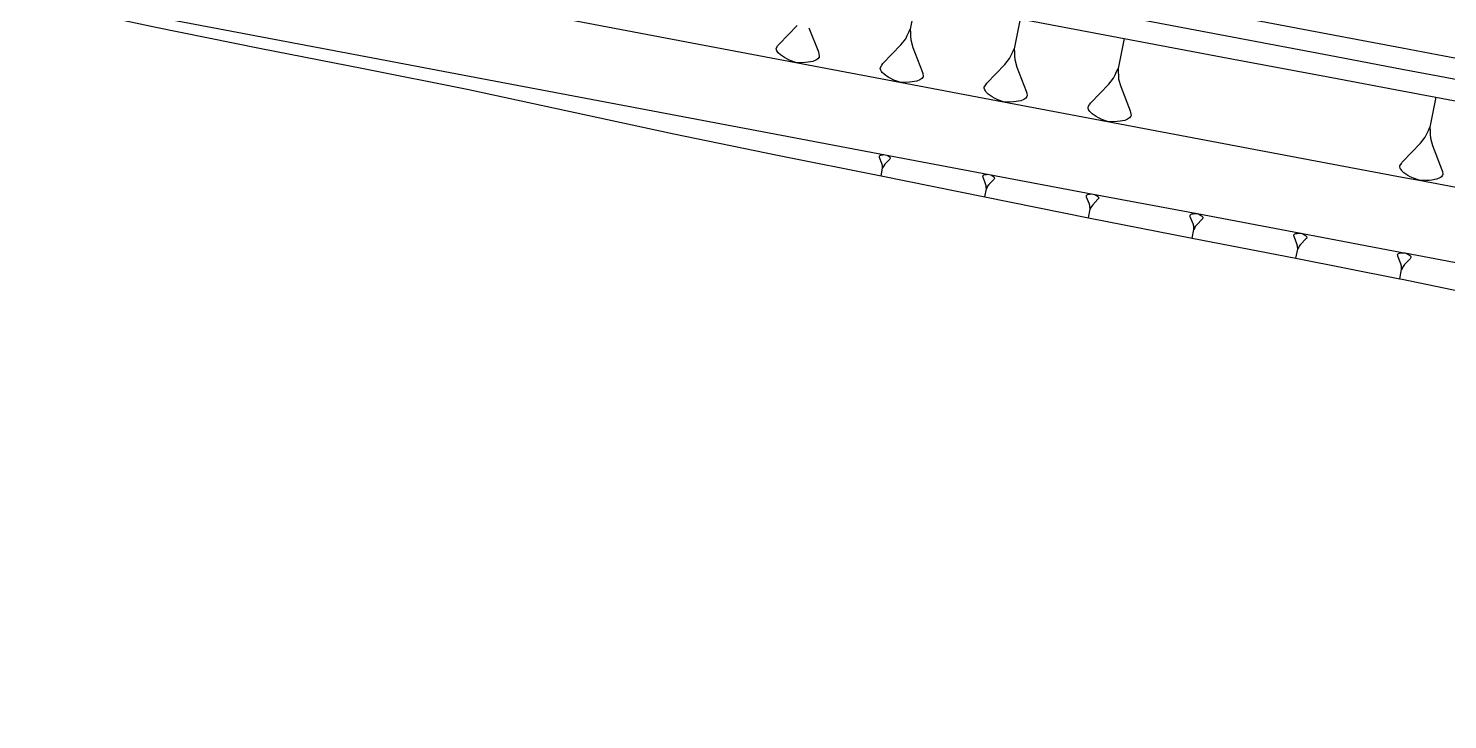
# Model space of a CAD drawing. Extents: x 389565 to 391267, y 804651 to 804848.
# Drawn here: x 389735 to 389802.1, y 804727.1 to 804759.8 of the extents above; entities that cross this region are included whole.
import ezdxf

# ---------------------------------------------------------------- set-up
doc = ezdxf.new("R2010")
doc.units = 0
doc.layers.get('0').update_dxf_attribs({"linetype": 'CONTINUOUS'})

msp = doc.modelspace()

# ---------------------------------------------------------------- linework, layer by layer
at = {"color": 7}
for p, q in [((389777.0221, 804761.1888), (389776.7402, 804759.7734)), ((389770.5344, 804759.0669), (389771.3827, 804759.9491)), ((389771.9489, 804759.8364), (389772.3947, 804758.6965)), ((389776.5949, 804759.4659), (389776.6676, 804759.6197)), ((389776.6676, 804759.6197), (389776.7402, 804759.7734)), ((389776.7402, 804759.7734), (389776.7484, 804759.6036)), ((389776.7484, 804759.6036), (389776.7567, 804759.4337)), ((389781.9354, 804760.2606), (389781.6535, 804758.8452)), ((389770.4132, 804758.8808), (389770.4778, 804758.9941)), ((389770.4778, 804758.9941), (389770.5344, 804759.0669)), ((389775.4477, 804758.1387), (389776.2961, 804759.0209)), ((389776.2961, 804759.0209), (389776.5223, 804759.3122)), ((389776.5223, 804759.3122), (389776.5949, 804759.4659)), ((389776.7567, 804759.4337), (389776.7649, 804759.2639)), ((389776.7649, 804759.2639), (389776.8623, 804758.9082)), ((389786.8487, 804759.3324), (389786.5669, 804757.9169)), ((389770.4052, 804758.8404), (389770.4132, 804758.8808)), ((389770.4295, 804758.7515), (389770.4052, 804758.8404)), ((389770.4619, 804758.703), (389770.4295, 804758.7515)), ((389770.4943, 804758.6545), (389770.4619, 804758.703)), ((389770.5995, 804758.5494), (389770.4943, 804758.6545)), ((389770.7856, 804758.4283), (389770.5995, 804758.5494)), ((389770.8989, 804758.3637), (389770.7856, 804758.4283)), ((389771.0526, 804758.291), (389770.8989, 804758.3637)), ((389771.3276, 804758.1942), (389771.0526, 804758.291)), ((389772.2737, 804758.3002), (389772.1363, 804758.2434)), ((389772.3222, 804758.3325), (389772.2737, 804758.3002)), ((389772.3707, 804758.3649), (389772.3222, 804758.3325)), ((389772.4272, 804758.4378), (389772.3707, 804758.3649)), ((389772.3947, 804758.6965), (389772.419, 804758.6076)), ((389772.419, 804758.6076), (389772.4353, 804758.4782)), ((389772.4353, 804758.4782), (389772.4272, 804758.4378)), ((389776.8623, 804758.9082), (389777.308, 804757.7683)), ((389781.2094, 804758.0927), (389781.4356, 804758.384)), ((389781.4356, 804758.384), (389781.5082, 804758.5377)), ((389781.5082, 804758.5377), (389781.5809, 804758.6914)), ((389781.5809, 804758.6914), (389781.6535, 804758.8452)), ((389781.6535, 804758.8452), (389781.6618, 804758.6753)), ((389781.6618, 804758.6753), (389781.67, 804758.5055)), ((389781.67, 804758.5055), (389781.6782, 804758.3357)), ((389781.6782, 804758.3357), (389781.7756, 804757.9799)), ((389771.6188, 804758.1783), (389771.3276, 804758.1942)), ((389771.7886, 804758.1865), (389771.6188, 804758.1783)), ((389771.918, 804758.2028), (389771.7886, 804758.1865)), ((389772.1363, 804758.2434), (389771.918, 804758.2028)), ((389775.3185, 804757.9122), (389775.3265, 804757.9526)), ((389775.3428, 804757.8232), (389775.3185, 804757.9122)), ((389775.3265, 804757.9526), (389775.3911, 804758.0659)), ((389775.3752, 804757.7747), (389775.3428, 804757.8232)), ((389775.4076, 804757.7262), (389775.3752, 804757.7747)), ((389775.3911, 804758.0659), (389775.4477, 804758.1387)), ((389775.5128, 804757.6212), (389775.4076, 804757.7262)), ((389775.6989, 804757.5001), (389775.5128, 804757.6212)), ((389777.308, 804757.7683), (389777.3323, 804757.6793)), ((389777.3323, 804757.6793), (389777.3486, 804757.55)), ((389780.361, 804757.2105), (389781.2094, 804758.0927)), ((389781.7756, 804757.9799), (389782.2213, 804756.8401)), ((389786.3489, 804757.4558), (389786.4216, 804757.6095)), ((389786.4216, 804757.6095), (389786.4942, 804757.7632)), ((389786.4942, 804757.7632), (389786.5669, 804757.9169)), ((389786.5669, 804757.9169), (389786.5751, 804757.7471)), ((389786.5751, 804757.7471), (389786.5833, 804757.5773)), ((389775.8122, 804757.4355), (389775.6989, 804757.5001)), ((389775.9659, 804757.3628), (389775.8122, 804757.4355)), ((389776.2409, 804757.266), (389775.9659, 804757.3628)), ((389776.5321, 804757.2501), (389776.2409, 804757.266)), ((389776.7019, 804757.2583), (389776.5321, 804757.2501)), ((389776.8313, 804757.2746), (389776.7019, 804757.2583)), ((389777.0496, 804757.3152), (389776.8313, 804757.2746)), ((389777.187, 804757.3719), (389777.0496, 804757.3152)), ((389777.2355, 804757.4043), (389777.187, 804757.3719)), ((389777.284, 804757.4367), (389777.2355, 804757.4043)), ((389777.3406, 804757.5095), (389777.284, 804757.4367)), ((389777.3486, 804757.55), (389777.3406, 804757.5095)), ((389780.2318, 804756.9839), (389780.2399, 804757.0244)), ((389780.2561, 804756.895), (389780.2318, 804756.9839)), ((389780.2399, 804757.0244), (389780.3045, 804757.1377)), ((389780.3045, 804757.1377), (389780.361, 804757.2105)), ((389785.2743, 804756.2823), (389786.1227, 804757.1645)), ((389786.1227, 804757.1645), (389786.3489, 804757.4558)), ((389786.5833, 804757.5773), (389786.5916, 804757.4075)), ((389786.5916, 804757.4075), (389786.6889, 804757.0517)), ((389786.6889, 804757.0517), (389787.1347, 804755.9118)), ((389780.2885, 804756.8465), (389780.2561, 804756.895)), ((389780.3209, 804756.798), (389780.2885, 804756.8465)), ((389780.4261, 804756.693), (389780.3209, 804756.798)), ((389780.6122, 804756.5718), (389780.4261, 804756.693)), ((389780.7255, 804756.5072), (389780.6122, 804756.5718)), ((389780.8792, 804756.4346), (389780.7255, 804756.5072)), ((389781.1543, 804756.3378), (389780.8792, 804756.4346)), ((389781.4454, 804756.3218), (389781.1543, 804756.3378)), ((389781.6152, 804756.3301), (389781.4454, 804756.3218)), ((389781.7446, 804756.3464), (389781.6152, 804756.3301)), ((389781.9629, 804756.387), (389781.7446, 804756.3464)), ((389782.1004, 804756.4437), (389781.9629, 804756.387)), ((389782.1489, 804756.4761), (389782.1004, 804756.4437)), ((389782.1973, 804756.5085), (389782.1489, 804756.4761)), ((389782.2539, 804756.5813), (389782.1973, 804756.5085)), ((389782.2213, 804756.8401), (389782.2457, 804756.7511)), ((389782.2457, 804756.7511), (389782.2619, 804756.6217)), ((389782.2619, 804756.6217), (389782.2539, 804756.5813)), ((389785.2178, 804756.2094), (389785.2743, 804756.2823)), ((389801.5887, 804756.5477), (389801.3069, 804755.1323)), ((389785.1451, 804756.0557), (389785.1532, 804756.0962)), ((389785.1695, 804755.9668), (389785.1451, 804756.0557)), ((389785.1532, 804756.0962), (389785.2178, 804756.2094)), ((389785.2019, 804755.9183), (389785.1695, 804755.9668)), ((389785.2343, 804755.8698), (389785.2019, 804755.9183)), ((389785.3395, 804755.7648), (389785.2343, 804755.8698)), ((389785.5256, 804755.6436), (389785.3395, 804755.7648)), ((389785.6388, 804755.579), (389785.5256, 804755.6436)), ((389785.7926, 804755.5063), (389785.6388, 804755.579)), ((389787.1107, 804755.5802), (389787.0622, 804755.5479)), ((389787.1672, 804755.6531), (389787.1107, 804755.5802)), ((389787.1347, 804755.9118), (389787.159, 804755.8229)), ((389787.159, 804755.8229), (389787.1753, 804755.6935)), ((389787.1753, 804755.6935), (389787.1672, 804755.6531)), ((389786.0676, 804755.4095), (389785.7926, 804755.5063)), ((389786.3587, 804755.3936), (389786.0676, 804755.4095)), ((389786.5286, 804755.4018), (389786.3587, 804755.3936)), ((389786.6579, 804755.4181), (389786.5286, 804755.4018)), ((389786.8763, 804755.4587), (389786.6579, 804755.4181)), ((389787.0137, 804755.5155), (389786.8763, 804755.4587)), ((389787.0622, 804755.5479), (389787.0137, 804755.5155)), ((389801.1616, 804754.8248), (389801.2342, 804754.9785)), ((389801.2342, 804754.9785), (389801.3069, 804755.1323)), ((389801.3069, 804755.1323), (389801.3151, 804754.9624)), ((389801.3151, 804754.9624), (389801.3233, 804754.7926)), ((389800.0143, 804753.4976), (389800.8627, 804754.3798)), ((389800.8627, 804754.3798), (389801.0889, 804754.6711)), ((389801.0889, 804754.6711), (389801.1616, 804754.8248)), ((389801.3233, 804754.7926), (389801.3316, 804754.6228)), ((389801.3316, 804754.6228), (389801.4289, 804754.267)), ((389801.4289, 804754.267), (389801.8747, 804753.1271)), ((389775.276, 804753.7612), (389775.278, 804753.7715)), ((389775.2801, 804753.7283), (389775.276, 804753.7612)), ((389775.278, 804753.7715), (389775.2924, 804753.79)), ((389775.2863, 804753.7057), (389775.2801, 804753.7283)), ((389775.3995, 804753.4161), (389775.2863, 804753.7057)), ((389775.2924, 804753.79), (389775.3047, 804753.7982)), ((389775.3047, 804753.7982), (389775.317, 804753.8065)), ((389775.317, 804753.8065), (389775.3519, 804753.8209)), ((389775.3519, 804753.8209), (389775.4074, 804753.8312)), ((389775.4074, 804753.8312), (389775.4403, 804753.8353)), ((389775.4403, 804753.8353), (389775.4834, 804753.8374)), ((389775.4834, 804753.8374), (389775.5574, 804753.8334)), ((389775.759, 804753.6116), (389775.5434, 804753.3874)), ((389775.5574, 804753.8334), (389775.6273, 804753.8088)), ((389775.6273, 804753.8088), (389775.6664, 804753.7903)), ((389775.6664, 804753.7903), (389775.6952, 804753.7739)), ((389775.6952, 804753.7739), (389775.7425, 804753.7431)), ((389775.7425, 804753.7431), (389775.7692, 804753.7164)), ((389775.7734, 804753.6301), (389775.759, 804753.6116)), ((389775.7692, 804753.7164), (389775.7774, 804753.7041)), ((389775.7898, 804753.6589), (389775.7734, 804753.6301)), ((389775.7774, 804753.7041), (389775.7857, 804753.6918)), ((389775.7857, 804753.6918), (389775.7918, 804753.6692)), ((389775.7918, 804753.6692), (389775.7898, 804753.6589)), ((389775.3589, 804752.8365), (389775.4306, 804753.1962)), ((389775.4243, 804753.3257), (389775.3995, 804753.4161)), ((389775.4264, 804753.2825), (389775.4243, 804753.3257)), ((389775.4285, 804753.2394), (389775.4264, 804753.2825)), ((389775.4306, 804753.1962), (389775.4285, 804753.2394)), ((389775.449, 804753.2353), (389775.4306, 804753.1962)), ((389775.4675, 804753.2743), (389775.449, 804753.2353)), ((389775.4859, 804753.3134), (389775.4675, 804753.2743)), ((389775.5434, 804753.3874), (389775.4859, 804753.3134)), ((389780.2156, 804752.8766), (389780.2527, 804752.8919)), ((389780.2527, 804752.8919), (389780.3116, 804752.9028)), ((389780.3116, 804752.9028), (389780.3465, 804752.9072)), ((389780.3465, 804752.9072), (389780.3923, 804752.9094)), ((389780.3923, 804752.9094), (389780.4708, 804752.9052)), ((389780.4708, 804752.9052), (389780.5449, 804752.879)), ((389799.8851, 804753.271), (389799.8932, 804753.3115)), ((389799.9095, 804753.1821), (389799.8851, 804753.271)), ((389799.8932, 804753.3115), (389799.9578, 804753.4248)), ((389799.9418, 804753.1336), (389799.9095, 804753.1821)), ((389799.9742, 804753.0851), (389799.9418, 804753.1336)), ((389799.9578, 804753.4248), (389800, 804753.4791)), ((389800, 804753.0594), (389799.9742, 804753.0851)), ((389800, 804753.4791), (389800.0143, 804753.4976)), ((389800.0795, 804752.9801), (389800, 804753.0594)), ((389800.2656, 804752.8589), (389800.0795, 804752.9801)), ((389801.8747, 804753.1271), (389801.899, 804753.0382)), ((389801.899, 804753.0382), (389801.9153, 804752.9088)), ((389801.9153, 804752.9088), (389801.9072, 804752.8684)), ((389780.1721, 804752.8286), (389780.1742, 804752.8395)), ((389780.1765, 804752.7937), (389780.1721, 804752.8286)), ((389780.1742, 804752.8395), (389780.1895, 804752.8591)), ((389780.183, 804752.7697), (389780.1765, 804752.7937)), ((389780.3032, 804752.4623), (389780.183, 804752.7697)), ((389780.1895, 804752.8591), (389780.2026, 804752.8679)), ((389780.2026, 804752.8679), (389780.2156, 804752.8766)), ((389780.2601, 804751.8473), (389780.3361, 804752.229)), ((389780.3295, 804752.3664), (389780.3032, 804752.4623)), ((389780.3317, 804752.3206), (389780.3295, 804752.3664)), ((389780.3339, 804752.2748), (389780.3317, 804752.3206)), ((389780.3361, 804752.229), (389780.3339, 804752.2748)), ((389780.3557, 804752.2705), (389780.3361, 804752.229)), ((389780.3753, 804752.3119), (389780.3557, 804752.2705)), ((389780.3949, 804752.3534), (389780.3753, 804752.3119)), ((389780.4559, 804752.4319), (389780.3949, 804752.3534)), ((389780.6847, 804752.6698), (389780.4559, 804752.4319)), ((389780.5449, 804752.879), (389780.5864, 804752.8595)), ((389780.5864, 804752.8595), (389780.6169, 804752.842)), ((389780.6169, 804752.842), (389780.6671, 804752.8094)), ((389780.6671, 804752.8094), (389780.6955, 804752.781)), ((389780.6999, 804752.6895), (389780.6847, 804752.6698)), ((389780.6955, 804752.781), (389780.7042, 804752.768)), ((389780.7173, 804752.72), (389780.6999, 804752.6895)), ((389780.7042, 804752.768), (389780.7129, 804752.7549)), ((389780.7129, 804752.7549), (389780.7195, 804752.7309)), ((389780.7195, 804752.7309), (389780.7173, 804752.72)), ((389800.3788, 804752.7943), (389800.2656, 804752.8589)), ((389800.5325, 804752.7217), (389800.3788, 804752.7943)), ((389800.8076, 804752.6249), (389800.5325, 804752.7217)), ((389801.0987, 804752.6089), (389800.8076, 804752.6249)), ((389801.2686, 804752.6172), (389801.0987, 804752.6089)), ((389801.3979, 804752.6334), (389801.2686, 804752.6172)), ((389801.6163, 804752.6741), (389801.3979, 804752.6334)), ((389801.7537, 804752.7308), (389801.6163, 804752.6741)), ((389801.8022, 804752.7632), (389801.7537, 804752.7308)), ((389801.8507, 804752.7956), (389801.8022, 804752.7632)), ((389801.9072, 804752.8684), (389801.8507, 804752.7956)), ((389785.0656, 804751.8953), (389785.0679, 804751.9069)), ((389785.0703, 804751.8581), (389785.0656, 804751.8953)), ((389785.0679, 804751.9069), (389785.0842, 804751.9278)), ((389785.0773, 804751.8325), (389785.0703, 804751.8581)), ((389785.2055, 804751.5048), (389785.0773, 804751.8325)), ((389785.0842, 804751.9278), (389785.0981, 804751.9372)), ((389785.0981, 804751.9372), (389785.1121, 804751.9465)), ((389785.1121, 804751.9465), (389785.1516, 804751.9628)), ((389785.1516, 804751.9628), (389785.2144, 804751.9745)), ((389785.2144, 804751.9745), (389785.2516, 804751.9791)), ((389785.2516, 804751.9791), (389785.3004, 804751.9815)), ((389785.3004, 804751.9815), (389785.3841, 804751.9769)), ((389785.6122, 804751.726), (389785.3682, 804751.4724)), ((389785.3841, 804751.9769), (389785.4632, 804751.9491)), ((389785.4632, 804751.9491), (389785.5074, 804751.9282)), ((389785.5074, 804751.9282), (389785.5399, 804751.9096)), ((389785.5399, 804751.9096), (389785.5934, 804751.8748)), ((389785.5934, 804751.8748), (389785.6237, 804751.8446)), ((389785.6284, 804751.747), (389785.6122, 804751.726)), ((389785.6237, 804751.8446), (389785.633, 804751.8307)), ((389785.647, 804751.7795), (389785.6284, 804751.747)), ((389785.633, 804751.8307), (389785.6423, 804751.8167)), ((389785.6423, 804751.8167), (389785.6493, 804751.7911)), ((389785.6493, 804751.7911), (389785.647, 804751.7795)), ((389785.1595, 804750.8491), (389785.2405, 804751.2561)), ((389785.2335, 804751.4025), (389785.2055, 804751.5048)), ((389785.2358, 804751.3537), (389785.2335, 804751.4025)), ((389785.2382, 804751.3049), (389785.2358, 804751.3537)), ((389785.2405, 804751.2561), (389785.2382, 804751.3049)), ((389785.2614, 804751.3002), (389785.2405, 804751.2561)), ((389785.2823, 804751.3444), (389785.2614, 804751.3002)), ((389785.3032, 804751.3886), (389785.2823, 804751.3444)), ((389785.3682, 804751.4724), (389785.3032, 804751.3886)), ((389789.9684, 804750.9643), (389789.9707, 804750.9763)), ((389789.9732, 804750.9259), (389789.9684, 804750.9643)), ((389789.9707, 804750.9763), (389789.9875, 804750.998)), ((389789.9804, 804750.8995), (389789.9732, 804750.9259)), ((389790.1128, 804750.5608), (389789.9804, 804750.8995)), ((389789.9875, 804750.998), (389790.002, 804751.0076)), ((389790.002, 804751.0076), (389790.0164, 804751.0172)), ((389790.0164, 804751.0172), (389790.0572, 804751.0341)), ((389790.0572, 804751.0341), (389790.122, 804751.0461)), ((389790.122, 804751.0461), (389790.1605, 804751.051)), ((389790.1605, 804751.051), (389790.2109, 804751.0534)), ((389790.2109, 804751.0534), (389790.2974, 804751.0487)), ((389790.2974, 804751.0487), (389790.3791, 804751.0199)), ((389790.3791, 804751.0199), (389790.4248, 804750.9984)), ((389790.4248, 804750.9984), (389790.4584, 804750.9792)), ((389790.4584, 804750.9792), (389790.5137, 804750.9432)), ((389790.5137, 804750.9432), (389790.545, 804750.912)), ((389790.545, 804750.912), (389790.5546, 804750.8976)), ((389790.5546, 804750.8976), (389790.5642, 804750.8832)), ((389790.5642, 804750.8832), (389790.5715, 804750.8567)), ((389790.0654, 804749.8833), (389790.1491, 804750.3038)), ((389790.1418, 804750.4552), (389790.1128, 804750.5608)), ((389790.1442, 804750.4047), (389790.1418, 804750.4552)), ((389790.1467, 804750.3543), (389790.1442, 804750.4047)), ((389790.1491, 804750.3038), (389790.1467, 804750.3543)), ((389790.1707, 804750.3495), (389790.1491, 804750.3038)), ((389790.1923, 804750.3951), (389790.1707, 804750.3495)), ((389790.2138, 804750.4408), (389790.1923, 804750.3951)), ((389790.281, 804750.5274), (389790.2138, 804750.4408)), ((389790.5331, 804750.7894), (389790.281, 804750.5274)), ((389790.5499, 804750.8111), (389790.5331, 804750.7894)), ((389790.5691, 804750.8447), (389790.5499, 804750.8111)), ((389790.5715, 804750.8567), (389790.5691, 804750.8447)), ((389794.8774, 804750.035), (389794.8798, 804750.0472)), ((389794.8823, 804749.9961), (389794.8774, 804750.035)), ((389794.8798, 804750.0472), (389794.8968, 804750.0691)), ((389794.8896, 804749.9693), (389794.8823, 804749.9961)), ((389795.0238, 804749.6263), (389794.8896, 804749.9693)), ((389794.8968, 804750.0691), (389794.9114, 804750.0788)), ((389794.9114, 804750.0788), (389794.926, 804750.0886)), ((389794.926, 804750.0886), (389794.9674, 804750.1057)), ((389794.9674, 804750.1057), (389795.0331, 804750.1179)), ((389795.0531, 804749.5192), (389795.0238, 804749.6263)), ((389795.0331, 804750.1179), (389795.072, 804750.1228)), ((389795.072, 804750.1228), (389795.1231, 804750.1253)), ((389795.1231, 804750.1253), (389795.2108, 804750.1205)), ((389795.1942, 804749.5923), (389795.1261, 804749.5047)), ((389795.4495, 804749.8578), (389795.1942, 804749.5923)), ((389795.2108, 804750.1205), (389795.2935, 804750.0913)), ((389795.2935, 804750.0913), (389795.3398, 804750.0695)), ((389795.3398, 804750.0695), (389795.3739, 804750.05)), ((389795.3739, 804750.05), (389795.4299, 804750.0136)), ((389795.4299, 804750.0136), (389795.4615, 804749.982)), ((389795.4665, 804749.8798), (389795.4495, 804749.8578)), ((389795.4615, 804749.982), (389795.4713, 804749.9674)), ((389795.4859, 804749.9138), (389795.4665, 804749.8798)), ((389795.4713, 804749.9674), (389795.481, 804749.9528)), ((389795.481, 804749.9528), (389795.4884, 804749.926)), ((389795.4884, 804749.926), (389795.4859, 804749.9138)), ((389794.9757, 804748.9399), (389795.0605, 804749.3659)), ((389795.0555, 804749.4681), (389795.0531, 804749.5192)), ((389795.058, 804749.417), (389795.0555, 804749.4681)), ((389795.0605, 804749.3659), (389795.058, 804749.417)), ((389795.0824, 804749.4122), (389795.0605, 804749.3659)), ((389795.1042, 804749.4584), (389795.0824, 804749.4122)), ((389795.1261, 804749.5047), (389795.1042, 804749.4584)), ((389799.7793, 804749.1039), (389799.7818, 804749.1164)), ((389799.7844, 804749.0636), (389799.7793, 804749.1039)), ((389799.7818, 804749.1164), (389799.7994, 804749.1391)), ((389799.792, 804749.0359), (389799.7844, 804749.0636)), ((389799.9307, 804748.6811), (389799.792, 804749.0359)), ((389799.7994, 804749.1391), (389799.8145, 804749.1492)), ((389799.8145, 804749.1492), (389799.8296, 804749.1593)), ((389799.8296, 804749.1593), (389799.8724, 804749.1769)), ((389799.8724, 804749.1769), (389799.9403, 804749.1896)), ((389799.9403, 804749.1896), (389799.9806, 804749.1946)), ((389799.9806, 804749.1946), (389800, 804749.1956)), ((389800, 804749.1956), (389800.0335, 804749.1972)), ((389800.0335, 804749.1972), (389800.1241, 804749.1922)), ((389800.371, 804748.9206), (389800.1069, 804748.646)), ((389800.1241, 804749.1922), (389800.2097, 804749.1621)), ((389800.2097, 804749.1621), (389800.2575, 804749.1395)), ((389800.2575, 804749.1395), (389800.2928, 804749.1194)), ((389800.2928, 804749.1194), (389800.3507, 804749.0817)), ((389800.3507, 804749.0817), (389800.3834, 804749.049)), ((389800.3886, 804748.9433), (389800.371, 804748.9206)), ((389800.3834, 804749.049), (389800.3935, 804749.0339)), ((389800.4087, 804748.9785), (389800.3886, 804748.9433)), ((389800.3935, 804749.0339), (389800.4036, 804749.0188)), ((389800.4036, 804749.0188), (389800.4112, 804748.9911)), ((389800.4112, 804748.9911), (389800.4087, 804748.9785)), ((389799.881, 804747.9713), (389799.9687, 804748.4118)), ((389799.961, 804748.5704), (389799.9307, 804748.6811)), ((389799.9636, 804748.5176), (389799.961, 804748.5704)), ((389799.9661, 804748.4647), (389799.9636, 804748.5176)), ((389799.9687, 804748.4118), (389799.9661, 804748.4647)), ((389799.9913, 804748.4597), (389799.9687, 804748.4118)), ((389800, 804748.4781), (389799.9913, 804748.4597)), ((389800.0139, 804748.5075), (389800, 804748.4781)), ((389800.0365, 804748.5554), (389800.0139, 804748.5075)), ((389800.1069, 804748.646), (389800.0365, 804748.5554))]:
    msp.add_line(p, q, dxfattribs=at)
at = {"color": 7, "linetype": 'CONTINUOUS'}
for points in [[(389700, 804777.8132), (389703.7183, 804777.1021), (389708.6299, 804776.1648), (389713.5417, 804775.2292), (389718.4539, 804774.2953), (389723.3665, 804773.3633), (389728.2794, 804772.433), (389731.6204, 804771.8014), (389733.1927, 804771.5043), (389738.106, 804770.5761), (389743.0193, 804769.6479), (389747.9327, 804768.7197), (389752.846, 804767.7914), (389757.7593, 804766.8632), (389762.6727, 804765.935), (389767.586, 804765.0068), (389772.4993, 804764.0785), (389777.4126, 804763.1503), (389782.326, 804762.2221), (389787.2393, 804761.2939), (389792.1526, 804760.3657), (389797.066, 804759.4374), (389800, 804758.8831)], [(389800, 804757.8655), (389796.8707, 804758.4567), (389791.9573, 804759.3849), (389787.044, 804760.3131), (389782.1307, 804761.2414), (389777.2174, 804762.1696), (389772.304, 804763.0978), (389767.3907, 804764.026), (389762.4774, 804764.9542), (389757.564, 804765.8825), (389752.6507, 804766.8107), (389747.7374, 804767.7389), (389742.824, 804768.6671), (389737.9107, 804769.5954), (389732.9974, 804770.5236), (389731.4251, 804770.8206), (389728.0841, 804771.4522), (389723.1712, 804772.3825), (389718.2586, 804773.3146), (389713.3464, 804774.2484), (389708.4346, 804775.184), (389703.5231, 804776.1214), (389700, 804776.7951)], [(389700, 804771.3842), (389702.4919, 804770.9426), (389707.4126, 804770.0518), (389712.3307, 804769.1476), (389717.2505, 804768.2518), (389722.1725, 804767.3671), (389727.0902, 804766.4609), (389730.4276, 804765.8111), (389731.998, 804765.5045), (389736.9295, 804764.6678), (389736.9343, 804764.6918), (389741.8476, 804763.7636), (389746.761, 804762.8354), (389751.6743, 804761.9071), (389756.5876, 804760.9789), (389761.501, 804760.0507), (389766.4143, 804759.1224), (389771.3276, 804758.1942), (389776.2409, 804757.266), (389781.1543, 804756.3378), (389786.0676, 804755.4095), (389790.9809, 804754.4813), (389795.8943, 804753.5531), (389800, 804752.7774)], [(389736.2508, 804761.2592), (389741.1641, 804760.331), (389746.0775, 804759.4028), (389750.9908, 804758.4745), (389755.9041, 804757.5463), (389760.8174, 804756.6181), (389765.7308, 804755.6898), (389770.6441, 804754.7616), (389775.5574, 804753.8334), (389780.4708, 804752.9052), (389785.3841, 804751.9769), (389790.2974, 804751.0487), (389795.2108, 804750.1205), (389800, 804749.2157)], [(389736.1786, 804760.8969), (389741.0706, 804759.8612), (389745.9722, 804758.8743), (389750.8775, 804757.9054), (389755.782, 804756.9328), (389760.6692, 804755.8735), (389765.557, 804754.8169), (389770.4542, 804753.8078), (389775.3589, 804752.8365), (389780.2601, 804751.8473), (389785.1595, 804750.8491), (389790.0654, 804749.8833), (389794.9757, 804748.9399), (389799.881, 804747.9713), (389800, 804747.9466)], [(389800, 804758.8831), (389801.9793, 804758.5092), (389806.8926, 804757.581), (389811.806, 804756.6528), (389816.7193, 804755.7245), (389821.6326, 804754.7963), (389826.546, 804753.8681), (389831.4593, 804752.9399), (389836.3726, 804752.0117), (389841.2859, 804751.0834), (389846.1993, 804750.1552), (389851.1126, 804749.227), (389853.2424, 804748.8246), (389856.0426, 804748.2964), (389860.9861, 804747.3682), (389865.9306, 804746.4456), (389870.876, 804745.5284), (389875.8224, 804744.6168), (389880.7698, 804743.7107), (389885.7181, 804742.81), (389890.6674, 804741.9149), (389892.7034, 804741.5483), (389895.4562, 804740.1726), (389900, 804739.3364)], [(389900, 804738.3196), (389895.2702, 804739.19), (389892.5168, 804740.5659), (389890.4803, 804740.9326), (389885.53, 804741.8279), (389880.5806, 804742.7287), (389875.6321, 804743.6351), (389870.6846, 804744.5469), (389865.7381, 804745.4643), (389860.7925, 804746.3871), (389855.8479, 804747.3155), (389853.0471, 804747.8439), (389850.9173, 804748.2462), (389846.004, 804749.1745), (389841.0907, 804750.1027), (389836.1773, 804751.0309), (389831.264, 804751.9591), (389826.3507, 804752.8874), (389821.4373, 804753.8156), (389816.524, 804754.7438), (389811.6107, 804755.672), (389806.6973, 804756.6002), (389801.784, 804757.5285), (389800, 804757.8655)], [(389800, 804752.7774), (389800.8076, 804752.6249), (389805.7209, 804751.6966), (389810.6342, 804750.7684), (389815.5476, 804749.8402), (389820.4609, 804748.9119), (389825.3742, 804747.9837), (389830.2876, 804747.0555), (389835.2009, 804746.1273), (389840.1142, 804745.199), (389845.0276, 804744.2708), (389849.9409, 804743.3426), (389852.0707, 804742.9402), (389854.8746, 804742.4112), (389859.8246, 804741.4818), (389864.7756, 804740.5578), (389869.7276, 804739.6394), (389874.6806, 804738.7265), (389879.6345, 804737.8191)], [(389800, 804749.2157), (389800.1241, 804749.1922), (389805.0374, 804748.264), (389809.9507, 804747.3358), (389814.8641, 804746.4076), (389819.7774, 804745.4793), (389824.6907, 804744.5511), (389829.6041, 804743.6229), (389834.5174, 804742.6946), (389839.4307, 804741.7664), (389844.344, 804740.8382), (389849.2574, 804739.91), (389851.3872, 804739.5076), (389854.1932, 804738.9782), (389859.1471, 804738.048), (389864.0509, 804736.8631), (389868.9562, 804735.6836), (389873.8631, 804734.5095), (389878.7715, 804733.3408)], [(389800, 804747.9466), (389804.7772, 804746.957), (389809.689, 804746.0212), (389814.5975, 804745.0689), (389819.505, 804744.1112), (389824.4045, 804743.1137), (389829.3046, 804742.119), (389834.2164, 804741.1831), (389839.1444, 804740.3284), (389844.0496, 804739.3596), (389848.9559, 804738.3961), (389851.0797, 804737.9637), (389853.8785, 804737.3922), (389858.8194, 804736.387), (389863.6948, 804735.048), (389868.5608, 804733.656), (389873.393, 804732.0847), (389878.2046, 804730.3989), (389883.1196, 804729.2441), (389888.1208, 804728.5399), (389890.1781, 804728.2519), (389893.1367, 804727.9159), (389898.1849, 804727.4678), (389900, 804727.137)]]:
    msp.add_lwpolyline(points, dxfattribs=at)
at = {"color": 1, "linetype": 'CONTINUOUS'}
for points in [[(389700, 804775.777), (389703.3278, 804775.1406), (389708.2393, 804774.2033), (389713.1511, 804773.2677), (389718.0634, 804772.3338), (389722.9759, 804771.4018), (389727.8888, 804770.4715), (389731.2298, 804769.8399), (389732.8021, 804769.5428), (389737.7154, 804768.6146), (389742.6288, 804767.6864), (389747.5421, 804766.7582), (389752.4554, 804765.8299), (389757.3687, 804764.9017), (389762.2821, 804763.9735), (389767.1954, 804763.0453), (389772.1087, 804762.1171), (389777.0221, 804761.1888), (389781.9354, 804760.2606), (389786.8487, 804759.3324), (389791.7621, 804758.4042), (389796.6754, 804757.4759), (389800, 804756.8479)], [(389800, 804756.8479), (389801.5887, 804756.5477), (389806.5021, 804755.6195), (389811.4154, 804754.6913), (389816.3287, 804753.7631), (389821.242, 804752.8348), (389826.1554, 804751.9066), (389831.0687, 804750.9784), (389835.982, 804750.0502), (389840.8954, 804749.1219), (389845.8087, 804748.1937), (389850.722, 804747.2655), (389852.8518, 804746.8631), (389855.6533, 804746.3346), (389860.5989, 804745.406), (389865.5456, 804744.483), (389870.4932, 804743.5654), (389875.4418, 804742.6533), (389880.3914, 804741.7468), (389885.3418, 804740.8457), (389890.2933, 804739.9502), (389892.3302, 804739.5835), (389895.0843, 804738.2075), (389900, 804737.3028)]]:
    msp.add_lwpolyline(points, dxfattribs=at)

doc.saveas('drawing.dxf')
